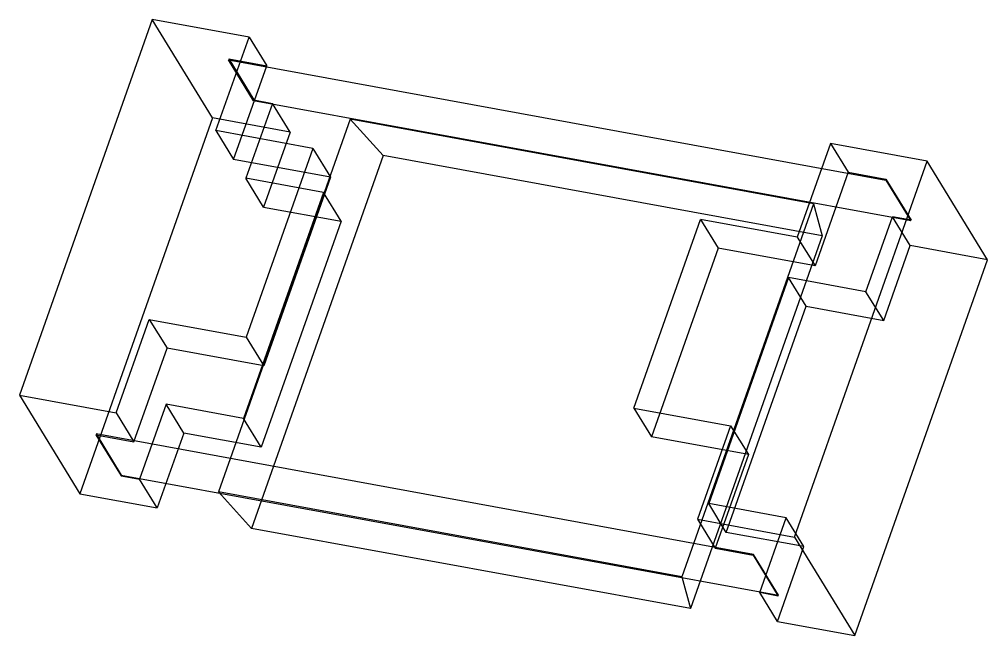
# Model space of a CAD drawing. Header units: millimetres. Extents: x 0 to 594, y 0 to 420.
# Drawn here: x 391.479 to 392.616, y 83.274 to 83.998 of the extents above; entities that cross this region are included whole.
import ezdxf

# ---------------------------------------------------------------- set-up
doc = ezdxf.new("R2010")
doc.units = ezdxf.units.MM
doc.header["$LTSCALE"] = 32.67
doc.layers.get('0').update_dxf_attribs({"linetype": 'CONTINUOUS'})

msp = doc.modelspace()

# ---------------------------------------------------------------- linework, layer by layer
at = {"color": 6, "linetype": 'CONTINUOUS'}
for p, q in [((391.6346, 83.9985), (391.4787, 83.5569)), ((391.7056, 83.8826), (391.6346, 83.9985)), ((391.7485, 83.9776), (391.6346, 83.9985)), ((391.7096, 83.8677), (391.7485, 83.9776)), ((391.7485, 83.9776), (391.7692, 83.9438)), ((391.7966, 83.866), (391.7759, 83.8998)), ((391.7056, 83.8826), (391.5496, 83.4411)), ((391.7966, 83.866), (391.7056, 83.8826)), ((391.7096, 83.8677), (391.7304, 83.8338)), ((391.8234, 83.8468), (391.7096, 83.8677)), ((391.7966, 83.866), (391.7655, 83.778)), ((392.4314, 83.8526), (392.3925, 83.7427)), ((392.4314, 83.8526), (392.4521, 83.8188)), ((392.5452, 83.8318), (392.4314, 83.8526)), ((391.8234, 83.8468), (391.7451, 83.6252)), ((391.8234, 83.8468), (391.8442, 83.813)), ((392.3892, 83.3902), (392.5452, 83.8318)), ((392.6161, 83.7159), (392.5452, 83.8318)), ((391.7655, 83.778), (391.7448, 83.8119)), ((391.8566, 83.7613), (391.8359, 83.7952)), ((391.7655, 83.778), (391.8566, 83.7613)), ((391.8566, 83.7613), (391.7628, 83.4957)), ((392.2004, 83.5418), (392.2787, 83.7635)), ((392.2787, 83.7635), (392.2994, 83.7296)), ((392.3925, 83.7427), (392.2787, 83.7635)), ((392.525, 83.7326), (392.5043, 83.7665)), ((392.3925, 83.7427), (392.4133, 83.7088)), ((392.494, 83.6447), (392.525, 83.7326)), ((392.6161, 83.7159), (392.525, 83.7326)), ((392.4601, 83.2744), (392.6161, 83.7159)), ((392.4029, 83.6613), (392.3822, 83.6952)), ((392.494, 83.6447), (392.4732, 83.6785)), ((392.3091, 83.3957), (392.4029, 83.6613)), ((392.4029, 83.6613), (392.494, 83.6447)), ((391.5925, 83.5361), (391.6313, 83.646)), ((391.6313, 83.646), (391.7451, 83.6252)), ((391.6313, 83.646), (391.6521, 83.6122)), ((391.7451, 83.6252), (391.7659, 83.5913)), ((391.4787, 83.5569), (391.5925, 83.5361)), ((391.4787, 83.5569), (391.5496, 83.4411)), ((391.6717, 83.5124), (391.651, 83.5462)), ((391.5925, 83.5361), (391.6132, 83.5022)), ((392.2004, 83.5418), (392.3142, 83.521)), ((392.2004, 83.5418), (392.2211, 83.508)), ((391.7628, 83.4957), (391.742, 83.5296)), ((392.3142, 83.521), (392.2754, 83.4111)), ((392.3142, 83.521), (392.335, 83.4872)), ((391.6717, 83.5124), (391.6406, 83.4244)), ((391.7628, 83.4957), (391.6717, 83.5124)), ((391.6406, 83.4244), (391.6199, 83.4583)), ((391.5496, 83.4411), (391.6406, 83.4244)), ((392.3091, 83.3957), (392.2884, 83.4295)), ((392.2754, 83.4111), (392.3892, 83.3902)), ((392.2754, 83.4111), (392.2961, 83.3772)), ((392.4001, 83.379), (392.3794, 83.4129)), ((392.4001, 83.379), (392.3091, 83.3957)), ((392.3892, 83.3902), (392.4601, 83.2744)), ((392.3691, 83.2911), (392.4001, 83.379)), ((392.3691, 83.2911), (392.3483, 83.3249)), ((392.3691, 83.2911), (392.4601, 83.2744))]:
    msp.add_line(p, q, dxfattribs=at)
at = {"color": 7, "linetype": 'CONTINUOUS'}
for p, q in [((391.7537, 83.9029), (391.7243, 83.9511)), ((391.7243, 83.9511), (392.4964, 83.8097)), ((391.7246, 83.9519), (391.754, 83.9038)), ((391.7246, 83.9519), (391.7692, 83.9438)), ((391.7304, 83.8338), (391.7692, 83.9438)), ((391.7759, 83.8998), (391.7448, 83.8119)), ((392.5259, 83.7616), (391.7537, 83.9029)), ((391.754, 83.9038), (391.7759, 83.8998)), ((391.8672, 83.8812), (391.7125, 83.4432)), ((392.4117, 83.7816), (391.8672, 83.8812)), ((391.9062, 83.8385), (391.8672, 83.8812)), ((391.8442, 83.813), (391.7304, 83.8338)), ((391.9062, 83.8385), (391.7515, 83.4004)), ((392.4218, 83.7441), (391.9062, 83.8385)), ((392.4521, 83.8188), (392.4133, 83.7088)), ((392.4521, 83.8188), (392.4967, 83.8106)), ((391.8359, 83.7952), (391.7448, 83.8119)), ((391.8442, 83.813), (391.7659, 83.5913)), ((392.4964, 83.8097), (392.5259, 83.7616)), ((392.4967, 83.8106), (392.5262, 83.7625)), ((391.8359, 83.7952), (391.742, 83.5296)), ((392.4117, 83.7816), (392.257, 83.3435)), ((392.4117, 83.7816), (392.4218, 83.7441)), ((392.4732, 83.6785), (392.5043, 83.7665)), ((392.5262, 83.7625), (392.5043, 83.7665)), ((392.4218, 83.7441), (392.2671, 83.3061)), ((392.2994, 83.7296), (392.2211, 83.508)), ((392.4133, 83.7088), (392.2994, 83.7296)), ((392.3822, 83.6952), (392.2884, 83.4295)), ((392.4732, 83.6785), (392.3822, 83.6952)), ((391.6132, 83.5022), (391.6521, 83.6122)), ((391.7659, 83.5913), (391.6521, 83.6122)), ((391.651, 83.5462), (391.6199, 83.4583)), ((391.742, 83.5296), (391.651, 83.5462)), ((391.5686, 83.5104), (391.6132, 83.5022)), ((391.5686, 83.5104), (391.5981, 83.4623)), ((392.341, 83.3699), (391.5689, 83.5113)), ((391.5689, 83.5113), (391.5984, 83.4631)), ((392.335, 83.4872), (392.2211, 83.508)), ((392.335, 83.4872), (392.2961, 83.3772)), ((391.5981, 83.4623), (391.6199, 83.4583)), ((391.5984, 83.4631), (392.3705, 83.3218)), ((392.257, 83.3435), (391.7125, 83.4432)), ((391.7515, 83.4004), (391.7125, 83.4432)), ((392.3794, 83.4129), (392.2884, 83.4295)), ((392.3483, 83.3249), (392.3794, 83.4129)), ((392.2671, 83.3061), (391.7515, 83.4004)), ((392.2961, 83.3772), (392.3407, 83.369)), ((392.3407, 83.369), (392.3702, 83.3209)), ((392.3705, 83.3218), (392.341, 83.3699)), ((392.257, 83.3435), (392.2671, 83.3061)), ((392.3702, 83.3209), (392.3483, 83.3249))]:
    msp.add_line(p, q, dxfattribs=at)

doc.saveas('drawing.dxf')
